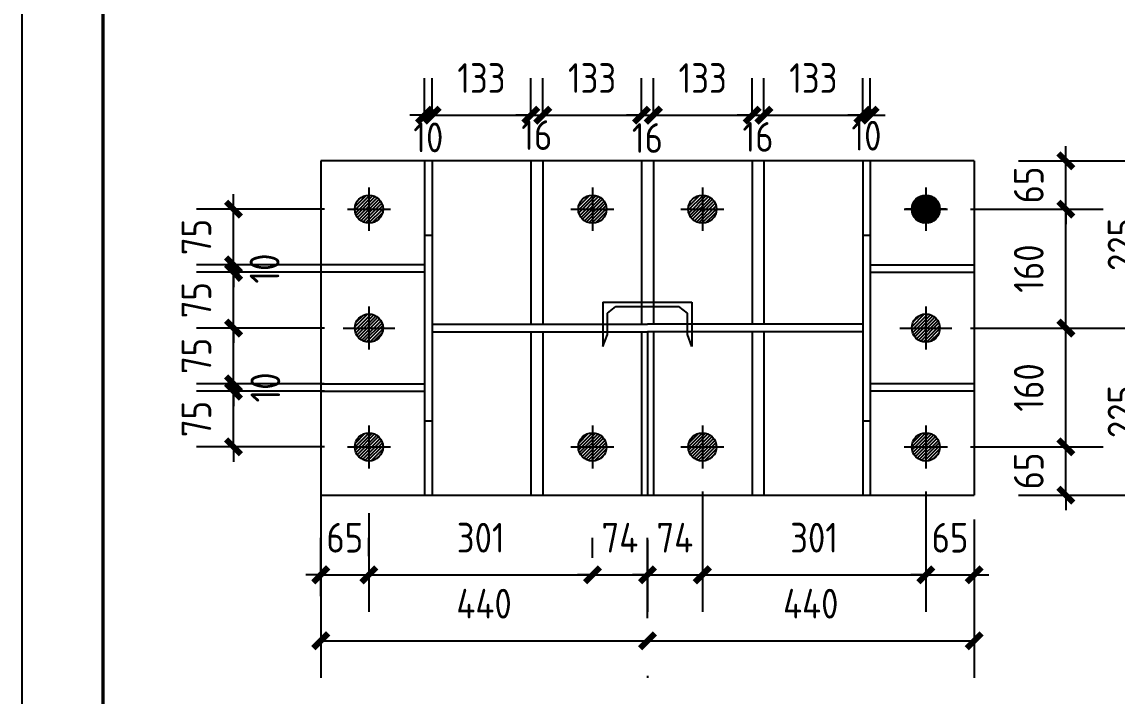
# Model space of a CAD drawing. Extents: x -9001 to 151288, y 75886 to 362543.
# Drawn here: x -9001 to -1626, y 106940 to 111477 of the extents above; entities that cross this region are included whole.
import ezdxf
from ezdxf.enums import TextEntityAlignment as Align

# ---------------------------------------------------------------- set-up
doc = ezdxf.new("R2010")
doc.units = 0
doc.header["$LTSCALE"] = 1000
doc.header["$MEASUREMENT"] = 0
doc.layers.add('PUB_TITLE', color=4, linetype='Continuous')
doc.styles.get("Standard").update_dxf_attribs({"font": 'gbenor.shx', "bigfont": 'gbcbig.shx'})
doc.dimstyles.get("Standard").update_dxf_attribs({"dimscale": 100, "dimtxt": 1, "dimasz": 1, "dimexe": 2.5, "dimexo": 3, "dimgap": 1.5, "dimtad": 1, "dimdec": 0, "dimzin": 0, "dimdsep": 46, "dimtxsty": 'Standard', "dimblk": 'ARCHTICK', "dimcen": 0.09, "dimadec": 0, "dimazin": 0, "dimtfac": 1, "dimtdec": 0, "dimtix": 1, "dimtmove": 2, "dimatfit": 3, "dimfxl": 1, "dimtolj": 1, "dimtzin": 0, "dimarcsym": 0})

# ---------------------------------------------------------------- blocks, each defined once
blk = doc.blocks.new('$titleblk$00000167')
blk.add_lwpolyline([(-1189, 0), (0, 0), (0, 841), (-1189, 841)], close=True)
at = {"const_width": 1}
blk.add_lwpolyline([(-1164, 10), (-10, 10), (-10, 831), (-1164, 831)], close=True, dxfattribs=at)
at = {"flags": 4}
for tag, p in [('(扩展图名)', (-62.12, 184.1)), ('图名', (-62.12, 180.13)), ('日期', (-62.12, 172.03)), ('图号', (-62.12, 163.99)), ('比例', (-62.12, 156)), ('子项', (-59.56, 82.07)), ('工程名称', (-59.24, 70.19)), ('设计号', (-36.91, 28.62))]:
    blk.add_attdef(tag, text='', height=3.5, dxfattribs=at).set_placement(p, align=Align.CENTER)
for tag, p in [('设计人', (-64.84, 148.13)), ('负责人', (-64.71, 140.27)), ('主持人', (-64.73, 132.26)), ('校对人', (-64.28, 124.4)), ('审核人', (-63.96, 116.15)), ('审定人', (-64.16, 107.95)), ('所长', (-64.16, 99.76))]:
    blk.add_attdef(tag, p, '', height=3.5)
blk = doc.blocks.new('_ArchTick')
at = {"color": 0, "linetype": 'ByBlock', "const_width": 0.4}
blk.add_lwpolyline([(-0.5, -0.5), (0.5, 0.5)], dxfattribs=at)
blk = doc.blocks.new('*D580')
at = {"color": 0, "lineweight": -2}
for p, q in [((-6663.5, 107881.8), (-6663.5, 108006)), ((-5158.5, 107871), (-5158.5, 108006)), ((-6663.5, 107756), (-5158.5, 107756))]:
    blk.add_line(p, q, dxfattribs=at)
at = {"layer": 'Defpoints', "color": 0}
for p in [(-5158.5, 107756), (-6663.5, 107581.8), (-5158.5, 107571)]:
    blk.add_point(p, dxfattribs=at)
at = {"color": 0, "lineweight": -2, "xscale": 100, "yscale": 100, "zscale": 100, "rotation": 180}
blk.add_blockref('_ArchTick', (-6663.5, 107756), dxfattribs=at)
at = {"color": 0, "lineweight": -2, "xscale": 100, "yscale": 100, "zscale": 100}
blk.add_blockref('_ArchTick', (-5158.5, 107756), dxfattribs=at)
at = {"color": 0, "insert": (-5911, 108006), "char_height": 200, "attachment_point": 5}
blk.add_mtext('\\A1;301', dxfattribs=at)
blk = doc.blocks.new('*D581')
at = {"color": 0, "lineweight": -2}
for p, q in [((-5158.5, 107871), (-5158.5, 108006)), ((-4788.5, 107463.6), (-4788.5, 108006)), ((-5158.5, 107756), (-5258.5, 107756)), ((-5158.5, 107756), (-4788.5, 107756)), ((-4788.5, 107756), (-4688.5, 107756))]:
    blk.add_line(p, q, dxfattribs=at)
at = {"layer": 'Defpoints', "color": 0}
for p in [(-4788.5, 107756), (-5158.5, 107571), (-4788.5, 107163.6)]:
    blk.add_point(p, dxfattribs=at)
at = {"color": 0, "lineweight": -2, "xscale": 100, "yscale": 100, "zscale": 100}
blk.add_blockref('_ArchTick', (-5158.5, 107756), dxfattribs=at)
at = {"color": 0, "lineweight": -2, "xscale": 100, "yscale": 100, "zscale": 100, "rotation": 180}
blk.add_blockref('_ArchTick', (-4788.5, 107756), dxfattribs=at)
at = {"color": 0, "insert": (-4973.5, 108006), "char_height": 200, "attachment_point": 5}
blk.add_mtext('\\A1;74', dxfattribs=at)
blk = doc.blocks.new('*D582')
at = {"color": 0, "lineweight": -2}
for p, q in [((-6988.5, 108390.5), (-6988.5, 107061.9)), ((-6988.5, 107311.9), (-4788.5, 107311.9)), ((-4788.5, 107076.8), (-4788.5, 107061.9))]:
    blk.add_line(p, q, dxfattribs=at)
at = {"layer": 'Defpoints', "color": 0}
for p in [(-6988.5, 108690.5), (-4788.5, 107376.8), (-4788.5, 107311.9)]:
    blk.add_point(p, dxfattribs=at)
at = {"color": 0, "lineweight": -2, "xscale": 100, "yscale": 100, "zscale": 100, "rotation": 180}
blk.add_blockref('_ArchTick', (-6988.5, 107311.9), dxfattribs=at)
at = {"color": 0, "lineweight": -2, "xscale": 100, "yscale": 100, "zscale": 100}
blk.add_blockref('_ArchTick', (-4788.5, 107311.9), dxfattribs=at)
at = {"color": 0, "insert": (-5888.5, 107561.9), "char_height": 200, "attachment_point": 5}
blk.add_mtext('\\A1;440', dxfattribs=at)
blk = doc.blocks.new('*D583')
at = {"color": 0, "lineweight": -2}
for p, q in [((-2588.5, 108129.3), (-2588.5, 107061.9)), ((-4788.5, 107311.9), (-2588.5, 107311.9)), ((-4788.5, 107076.8), (-4788.5, 107061.9))]:
    blk.add_line(p, q, dxfattribs=at)
at = {"layer": 'Defpoints', "color": 0}
for p in [(-2588.5, 108429.3), (-4788.5, 107376.8), (-2588.5, 107311.9)]:
    blk.add_point(p, dxfattribs=at)
at = {"color": 0, "lineweight": -2, "xscale": 100, "yscale": 100, "zscale": 100, "rotation": 180}
blk.add_blockref('_ArchTick', (-4788.5, 107311.9), dxfattribs=at)
at = {"color": 0, "lineweight": -2, "xscale": 100, "yscale": 100, "zscale": 100}
blk.add_blockref('_ArchTick', (-2588.5, 107311.9), dxfattribs=at)
at = {"color": 0, "insert": (-3688.5, 107561.9), "char_height": 200, "attachment_point": 5}
blk.add_mtext('\\A1;440', dxfattribs=at)
blk = doc.blocks.new('*D584')
at = {"color": 0, "lineweight": -2}
for p, q in [((-6663.5, 108172), (-6663.5, 107506)), ((-6988.5, 107611.9), (-6988.5, 108006)), ((-6988.5, 107756), (-7088.5, 107756)), ((-6988.5, 107756), (-6663.5, 107756)), ((-6663.5, 107756), (-6563.5, 107756))]:
    blk.add_line(p, q, dxfattribs=at)
at = {"layer": 'Defpoints', "color": 0}
for p in [(-6663.5, 108472), (-6663.5, 107756), (-6988.5, 107311.9)]:
    blk.add_point(p, dxfattribs=at)
at = {"color": 0, "lineweight": -2, "xscale": 100, "yscale": 100, "zscale": 100}
blk.add_blockref('_ArchTick', (-6988.5, 107756), dxfattribs=at)
at = {"color": 0, "lineweight": -2, "xscale": 100, "yscale": 100, "zscale": 100, "rotation": 180}
blk.add_blockref('_ArchTick', (-6663.5, 107756), dxfattribs=at)
at = {"color": 0, "insert": (-6826, 108006), "char_height": 200, "attachment_point": 5}
blk.add_mtext('\\A1;65', dxfattribs=at)
blk = doc.blocks.new('*D585')
at = {"color": 0, "lineweight": -2}
for p, q in [((-7575.5, 108992), (-7575.5, 109092)), ((-6963.5, 108992), (-7825.5, 108992)), ((-7575.5, 108617), (-7575.5, 108992)), ((-6963.5, 108617), (-7825.5, 108617)), ((-7575.5, 108617), (-7575.5, 108517))]:
    blk.add_line(p, q, dxfattribs=at)
at = {"layer": 'Defpoints', "color": 0}
for p in [(-7575.5, 108992), (-6663.5, 108992), (-6663.5, 108617)]:
    blk.add_point(p, dxfattribs=at)
at = {"color": 0, "lineweight": -2, "xscale": 100, "yscale": 100, "zscale": 100}
for p, rotation in [((-7575.5, 108992), 270), ((-7575.5, 108617), 90)]:
    blk.add_blockref('_ArchTick', p, dxfattribs=dict(at, rotation=rotation))
at = {"color": 0, "insert": (-7825.5, 108804.5), "char_height": 200, "attachment_point": 5, "rotation": 90}
blk.add_mtext('\\A1;75', dxfattribs=at)
blk = doc.blocks.new('*D586')
at = {"color": 0, "lineweight": -2}
for p, q in [((-7575.5, 109042), (-7575.5, 109142)), ((-6965.4, 109042), (-7825.5, 109042)), ((-7575.5, 108992), (-7575.5, 109042)), ((-6963.5, 108992), (-7825.5, 108992)), ((-7575.5, 108992), (-7575.5, 108892))]:
    blk.add_line(p, q, dxfattribs=at)
at = {"layer": 'Defpoints', "color": 0}
for p in [(-7575.5, 109042), (-6665.4, 109042), (-6663.5, 108992)]:
    blk.add_point(p, dxfattribs=at)
at = {"color": 0, "lineweight": -2, "xscale": 100, "yscale": 100, "zscale": 100}
for p, rotation in [((-7575.5, 109042), 270), ((-7575.5, 108992), 90)]:
    blk.add_blockref('_ArchTick', p, dxfattribs=dict(at, rotation=rotation))
at = {"color": 0, "insert": (-7361, 109017), "char_height": 200, "attachment_point": 5, "rotation": 90}
blk.add_mtext('\\A1;10', dxfattribs=at)
blk = doc.blocks.new('*D587')
at = {"color": 0, "lineweight": -2}
for p, q in [((-7575.5, 109417), (-7575.5, 109517)), ((-6963.5, 109417), (-7825.5, 109417)), ((-7575.5, 109042), (-7575.5, 109417)), ((-6965.4, 109042), (-7825.5, 109042)), ((-7575.5, 109042), (-7575.5, 108942))]:
    blk.add_line(p, q, dxfattribs=at)
at = {"layer": 'Defpoints', "color": 0}
for p in [(-7575.5, 109417), (-6663.5, 109417), (-6665.4, 109042)]:
    blk.add_point(p, dxfattribs=at)
at = {"color": 0, "lineweight": -2, "xscale": 100, "yscale": 100, "zscale": 100}
for p, rotation in [((-7575.5, 109417), 270), ((-7575.5, 109042), 90)]:
    blk.add_blockref('_ArchTick', p, dxfattribs=dict(at, rotation=rotation))
at = {"color": 0, "insert": (-7825.5, 109229.5), "char_height": 200, "attachment_point": 5, "rotation": 90}
blk.add_mtext('\\A1;75', dxfattribs=at)
blk = doc.blocks.new('*D588')
at = {"color": 0, "lineweight": -2}
for p, q in [((-7575.5, 109792), (-7575.5, 109892)), ((-6963.6, 109792), (-7825.5, 109792)), ((-7575.5, 109417), (-7575.5, 109792)), ((-6963.5, 109417), (-7825.5, 109417)), ((-7575.5, 109417), (-7575.5, 109317))]:
    blk.add_line(p, q, dxfattribs=at)
at = {"layer": 'Defpoints', "color": 0}
for p in [(-7575.5, 109792), (-6663.6, 109792), (-6663.5, 109417)]:
    blk.add_point(p, dxfattribs=at)
at = {"color": 0, "lineweight": -2, "xscale": 100, "yscale": 100, "zscale": 100}
for p, rotation in [((-7575.5, 109792), 270), ((-7575.5, 109417), 90)]:
    blk.add_blockref('_ArchTick', p, dxfattribs=dict(at, rotation=rotation))
at = {"color": 0, "insert": (-7825.5, 109604.5), "char_height": 200, "attachment_point": 5, "rotation": 90}
blk.add_mtext('\\A1;75', dxfattribs=at)
blk = doc.blocks.new('*D589')
at = {"color": 0, "lineweight": -2}
for p, q in [((-7575.5, 109842), (-7575.5, 109942)), ((-6970.1, 109842), (-7825.5, 109842)), ((-7575.5, 109792), (-7575.5, 109842)), ((-6963.6, 109792), (-7825.5, 109792)), ((-7575.5, 109792), (-7575.5, 109692))]:
    blk.add_line(p, q, dxfattribs=at)
at = {"layer": 'Defpoints', "color": 0}
for p in [(-7575.5, 109842), (-6670.1, 109842), (-6663.6, 109792)]:
    blk.add_point(p, dxfattribs=at)
at = {"color": 0, "lineweight": -2, "xscale": 100, "yscale": 100, "zscale": 100}
for p, rotation in [((-7575.5, 109842), 270), ((-7575.5, 109792), 90)]:
    blk.add_blockref('_ArchTick', p, dxfattribs=dict(at, rotation=rotation))
at = {"color": 0, "insert": (-7366.5, 109817), "char_height": 200, "attachment_point": 5, "rotation": 90}
blk.add_mtext('\\A1;10', dxfattribs=at)
blk = doc.blocks.new('*D590')
at = {"color": 0, "lineweight": -2}
for p, q in [((-7575.5, 110217), (-7575.5, 110317)), ((-6963.5, 110217), (-7825.5, 110217)), ((-7575.5, 109842), (-7575.5, 110217)), ((-6970.1, 109842), (-7825.5, 109842)), ((-7575.5, 109842), (-7575.5, 109742))]:
    blk.add_line(p, q, dxfattribs=at)
at = {"layer": 'Defpoints', "color": 0}
for p in [(-7575.5, 110217), (-6663.5, 110217), (-6670.1, 109842)]:
    blk.add_point(p, dxfattribs=at)
at = {"color": 0, "lineweight": -2, "xscale": 100, "yscale": 100, "zscale": 100}
for p, rotation in [((-7575.5, 110217), 270), ((-7575.5, 109842), 90)]:
    blk.add_blockref('_ArchTick', p, dxfattribs=dict(at, rotation=rotation))
at = {"color": 0, "insert": (-7825.5, 110029.5), "char_height": 200, "attachment_point": 5, "rotation": 90}
blk.add_mtext('\\A1;75', dxfattribs=at)
blk = doc.blocks.new('*D591')
at = {"color": 0, "lineweight": -2}
for p, q in [((-1970.5, 108617), (-1970.5, 108717)), ((-2613.5, 108617), (-1720.5, 108617)), ((-1970.5, 108292), (-1970.5, 108617)), ((-2288.5, 108292), (-1720.5, 108292)), ((-1970.5, 108292), (-1970.5, 108192))]:
    blk.add_line(p, q, dxfattribs=at)
at = {"layer": 'Defpoints', "color": 0}
for p in [(-2913.5, 108617), (-1970.5, 108617), (-2588.5, 108292)]:
    blk.add_point(p, dxfattribs=at)
at = {"color": 0, "lineweight": -2, "xscale": 100, "yscale": 100, "zscale": 100}
for p, rotation in [((-1970.5, 108617), 270), ((-1970.5, 108292), 90)]:
    blk.add_blockref('_ArchTick', p, dxfattribs=dict(at, rotation=rotation))
at = {"color": 0, "insert": (-2220.5, 108454.5), "char_height": 200, "attachment_point": 5, "rotation": 90}
blk.add_mtext('\\A1;65', dxfattribs=at)
blk = doc.blocks.new('*D592')
at = {"color": 0, "lineweight": -2}
for p, q in [((-2613.5, 109417), (-1720.5, 109417)), ((-1970.5, 108617), (-1970.5, 109417)), ((-2613.5, 108617), (-1720.5, 108617))]:
    blk.add_line(p, q, dxfattribs=at)
at = {"layer": 'Defpoints', "color": 0}
for p in [(-2913.5, 109417), (-1970.5, 109417), (-2913.5, 108617)]:
    blk.add_point(p, dxfattribs=at)
at = {"color": 0, "lineweight": -2, "xscale": 100, "yscale": 100, "zscale": 100}
for p, rotation in [((-1970.5, 109417), 90), ((-1970.5, 108617), 270)]:
    blk.add_blockref('_ArchTick', p, dxfattribs=dict(at, rotation=rotation))
at = {"color": 0, "insert": (-2220.5, 109017), "char_height": 200, "attachment_point": 5, "rotation": 90}
blk.add_mtext('\\A1;160', dxfattribs=at)
blk = doc.blocks.new('*D593')
at = {"color": 0, "lineweight": -2}
for p, q in [((-2613.5, 110217), (-1720.5, 110217)), ((-1970.5, 109417), (-1970.5, 110217)), ((-2613.5, 109417), (-1720.5, 109417))]:
    blk.add_line(p, q, dxfattribs=at)
at = {"layer": 'Defpoints', "color": 0}
for p in [(-2913.5, 110217), (-1970.5, 110217), (-2913.5, 109417)]:
    blk.add_point(p, dxfattribs=at)
at = {"color": 0, "lineweight": -2, "xscale": 100, "yscale": 100, "zscale": 100}
for p, rotation in [((-1970.5, 110217), 90), ((-1970.5, 109417), 270)]:
    blk.add_blockref('_ArchTick', p, dxfattribs=dict(at, rotation=rotation))
at = {"color": 0, "insert": (-2220.5, 109817), "char_height": 200, "attachment_point": 5, "rotation": 90}
blk.add_mtext('\\A1;160', dxfattribs=at)
blk = doc.blocks.new('*D594')
at = {"color": 0, "lineweight": -2}
for p, q in [((-1970.5, 110542), (-1970.5, 110642)), ((-2288.5, 110542), (-1720.5, 110542)), ((-1970.5, 110217), (-1970.5, 110542)), ((-2613.5, 110217), (-1720.5, 110217)), ((-1970.5, 110217), (-1970.5, 110117))]:
    blk.add_line(p, q, dxfattribs=at)
at = {"layer": 'Defpoints', "color": 0}
for p in [(-2588.5, 110542), (-1970.5, 110542), (-2913.5, 110217)]:
    blk.add_point(p, dxfattribs=at)
at = {"color": 0, "lineweight": -2, "xscale": 100, "yscale": 100, "zscale": 100}
for p, rotation in [((-1970.5, 110542), 270), ((-1970.5, 110217), 90)]:
    blk.add_blockref('_ArchTick', p, dxfattribs=dict(at, rotation=rotation))
at = {"color": 0, "insert": (-2220.5, 110379.5), "char_height": 200, "attachment_point": 5, "rotation": 90}
blk.add_mtext('\\A1;65', dxfattribs=at)
blk = doc.blocks.new('*D595')
at = {"color": 0, "lineweight": -2}
for p, q in [((-2613.5, 109417), (-1089, 109417)), ((-1339, 108292), (-1339, 109417)), ((-2288.5, 108292), (-1089, 108292))]:
    blk.add_line(p, q, dxfattribs=at)
at = {"layer": 'Defpoints', "color": 0}
for p in [(-2913.5, 109417), (-1339, 109417), (-2588.5, 108292)]:
    blk.add_point(p, dxfattribs=at)
at = {"color": 0, "lineweight": -2, "xscale": 100, "yscale": 100, "zscale": 100}
for p, rotation in [((-1339, 109417), 90), ((-1339, 108292), 270)]:
    blk.add_blockref('_ArchTick', p, dxfattribs=dict(at, rotation=rotation))
at = {"color": 0, "insert": (-1589, 108854.5), "char_height": 200, "attachment_point": 5, "rotation": 90}
blk.add_mtext('\\A1;225', dxfattribs=at)
blk = doc.blocks.new('*D596')
at = {"color": 0, "lineweight": -2}
for p, q in [((-2288.5, 110542), (-1089, 110542)), ((-1339, 109417), (-1339, 110542)), ((-2613.5, 109417), (-1089, 109417))]:
    blk.add_line(p, q, dxfattribs=at)
at = {"layer": 'Defpoints', "color": 0}
for p in [(-2588.5, 110542), (-1339, 110542), (-2913.5, 109417)]:
    blk.add_point(p, dxfattribs=at)
at = {"color": 0, "lineweight": -2, "xscale": 100, "yscale": 100, "zscale": 100}
for p, rotation in [((-1339, 110542), 90), ((-1339, 109417), 270)]:
    blk.add_blockref('_ArchTick', p, dxfattribs=dict(at, rotation=rotation))
at = {"color": 0, "insert": (-1589, 109979.5), "char_height": 200, "attachment_point": 5, "rotation": 90}
blk.add_mtext('\\A1;225', dxfattribs=at)
blk = doc.blocks.new('*D597')
at = {"color": 0, "lineweight": -2}
for p, q in [((-6288.5, 110842), (-6288.5, 111099.5)), ((-6238.5, 110842), (-6238.5, 111099.5)), ((-6288.5, 110849.5), (-6388.5, 110849.5)), ((-6288.5, 110849.5), (-6238.5, 110849.5)), ((-6238.5, 110849.5), (-6138.5, 110849.5))]:
    blk.add_line(p, q, dxfattribs=at)
at = {"layer": 'Defpoints', "color": 0}
for p in [(-6238.5, 110849.5), (-6288.5, 110542), (-6238.5, 110542)]:
    blk.add_point(p, dxfattribs=at)
at = {"color": 0, "lineweight": -2, "xscale": 100, "yscale": 100, "zscale": 100}
blk.add_blockref('_ArchTick', (-6288.5, 110849.5), dxfattribs=at)
at = {"color": 0, "lineweight": -2, "xscale": 100, "yscale": 100, "zscale": 100, "rotation": 180}
blk.add_blockref('_ArchTick', (-6238.5, 110849.5), dxfattribs=at)
at = {"color": 0, "insert": (-6263.5, 110700), "char_height": 200, "attachment_point": 5}
blk.add_mtext('\\A1;10', dxfattribs=at)
blk = doc.blocks.new('*D598')
at = {"color": 0, "lineweight": -2}
for p, q in [((-6238.5, 110842), (-6238.5, 111099.5)), ((-5573.5, 110842), (-5573.5, 111099.5)), ((-6238.5, 110849.5), (-5573.5, 110849.5))]:
    blk.add_line(p, q, dxfattribs=at)
at = {"layer": 'Defpoints', "color": 0}
for p in [(-5573.5, 110849.5), (-6238.5, 110542), (-5573.5, 110542)]:
    blk.add_point(p, dxfattribs=at)
at = {"color": 0, "lineweight": -2, "xscale": 100, "yscale": 100, "zscale": 100, "rotation": 180}
blk.add_blockref('_ArchTick', (-6238.5, 110849.5), dxfattribs=at)
at = {"color": 0, "lineweight": -2, "xscale": 100, "yscale": 100, "zscale": 100}
blk.add_blockref('_ArchTick', (-5573.5, 110849.5), dxfattribs=at)
at = {"color": 0, "insert": (-5906, 111099.5), "char_height": 200, "attachment_point": 5}
blk.add_mtext('\\A1;133', dxfattribs=at)
blk = doc.blocks.new('*D599')
at = {"color": 0, "lineweight": -2}
for p, q in [((-5573.5, 110842), (-5573.5, 111099.5)), ((-5493.5, 110842), (-5493.5, 111099.5)), ((-5573.5, 110849.5), (-5673.5, 110849.5)), ((-5573.5, 110849.5), (-5493.5, 110849.5)), ((-5493.5, 110849.5), (-5393.5, 110849.5))]:
    blk.add_line(p, q, dxfattribs=at)
at = {"layer": 'Defpoints', "color": 0}
for p in [(-5493.5, 110849.5), (-5573.5, 110542), (-5493.5, 110542)]:
    blk.add_point(p, dxfattribs=at)
at = {"color": 0, "lineweight": -2, "xscale": 100, "yscale": 100, "zscale": 100}
blk.add_blockref('_ArchTick', (-5573.5, 110849.5), dxfattribs=at)
at = {"color": 0, "lineweight": -2, "xscale": 100, "yscale": 100, "zscale": 100, "rotation": 180}
blk.add_blockref('_ArchTick', (-5493.5, 110849.5), dxfattribs=at)
at = {"color": 0, "insert": (-5533.5, 110715.5), "char_height": 200, "attachment_point": 5}
blk.add_mtext('\\A1;16', dxfattribs=at)
blk = doc.blocks.new('*D600')
at = {"color": 0, "lineweight": -2}
for p, q in [((-5493.5, 110842), (-5493.5, 111099.5)), ((-4828.5, 110842), (-4828.5, 111099.5)), ((-5493.5, 110849.5), (-4828.5, 110849.5))]:
    blk.add_line(p, q, dxfattribs=at)
at = {"layer": 'Defpoints', "color": 0}
for p in [(-4828.5, 110849.5), (-5493.5, 110542), (-4828.5, 110542)]:
    blk.add_point(p, dxfattribs=at)
at = {"color": 0, "lineweight": -2, "xscale": 100, "yscale": 100, "zscale": 100, "rotation": 180}
blk.add_blockref('_ArchTick', (-5493.5, 110849.5), dxfattribs=at)
at = {"color": 0, "lineweight": -2, "xscale": 100, "yscale": 100, "zscale": 100}
blk.add_blockref('_ArchTick', (-4828.5, 110849.5), dxfattribs=at)
at = {"color": 0, "insert": (-5161, 111099.5), "char_height": 200, "attachment_point": 5}
blk.add_mtext('\\A1;133', dxfattribs=at)
blk = doc.blocks.new('*D601')
at = {"color": 0, "lineweight": -2}
for p, q in [((-4828.5, 110842), (-4828.5, 111099.5)), ((-4748.5, 110842), (-4748.5, 111099.5)), ((-4828.5, 110849.5), (-4928.5, 110849.5)), ((-4828.5, 110849.5), (-4748.5, 110849.5)), ((-4748.5, 110849.5), (-4648.5, 110849.5))]:
    blk.add_line(p, q, dxfattribs=at)
at = {"layer": 'Defpoints', "color": 0}
for p in [(-4748.5, 110849.5), (-4828.5, 110542), (-4748.5, 110542)]:
    blk.add_point(p, dxfattribs=at)
at = {"color": 0, "lineweight": -2, "xscale": 100, "yscale": 100, "zscale": 100}
blk.add_blockref('_ArchTick', (-4828.5, 110849.5), dxfattribs=at)
at = {"color": 0, "lineweight": -2, "xscale": 100, "yscale": 100, "zscale": 100, "rotation": 180}
blk.add_blockref('_ArchTick', (-4748.5, 110849.5), dxfattribs=at)
at = {"color": 0, "insert": (-4788.5, 110696), "char_height": 200, "attachment_point": 5}
blk.add_mtext('\\A1;16', dxfattribs=at)
blk = doc.blocks.new('*D602')
at = {"color": 0, "lineweight": -2}
for p, q in [((-4748.5, 110842), (-4748.5, 111099.5)), ((-4083.5, 110842), (-4083.5, 111099.5)), ((-4748.5, 110849.5), (-4083.5, 110849.5))]:
    blk.add_line(p, q, dxfattribs=at)
at = {"layer": 'Defpoints', "color": 0}
for p in [(-4083.5, 110849.5), (-4748.5, 110542), (-4083.5, 110542)]:
    blk.add_point(p, dxfattribs=at)
at = {"color": 0, "lineweight": -2, "xscale": 100, "yscale": 100, "zscale": 100, "rotation": 180}
blk.add_blockref('_ArchTick', (-4748.5, 110849.5), dxfattribs=at)
at = {"color": 0, "lineweight": -2, "xscale": 100, "yscale": 100, "zscale": 100}
blk.add_blockref('_ArchTick', (-4083.5, 110849.5), dxfattribs=at)
at = {"color": 0, "insert": (-4416, 111099.5), "char_height": 200, "attachment_point": 5}
blk.add_mtext('\\A1;133', dxfattribs=at)
blk = doc.blocks.new('*D603')
at = {"color": 0, "lineweight": -2}
for p, q in [((-4083.5, 110842), (-4083.5, 111099.5)), ((-4003.5, 110842), (-4003.5, 111099.5)), ((-4083.5, 110849.5), (-4183.5, 110849.5)), ((-4083.5, 110849.5), (-4003.5, 110849.5)), ((-4003.5, 110849.5), (-3903.5, 110849.5))]:
    blk.add_line(p, q, dxfattribs=at)
at = {"layer": 'Defpoints', "color": 0}
for p in [(-4003.5, 110849.5), (-4083.5, 110542), (-4003.5, 110542)]:
    blk.add_point(p, dxfattribs=at)
at = {"color": 0, "lineweight": -2, "xscale": 100, "yscale": 100, "zscale": 100}
blk.add_blockref('_ArchTick', (-4083.5, 110849.5), dxfattribs=at)
at = {"color": 0, "lineweight": -2, "xscale": 100, "yscale": 100, "zscale": 100, "rotation": 180}
blk.add_blockref('_ArchTick', (-4003.5, 110849.5), dxfattribs=at)
at = {"color": 0, "insert": (-4043.5, 110703.5), "char_height": 200, "attachment_point": 5}
blk.add_mtext('\\A1;16', dxfattribs=at)
blk = doc.blocks.new('*D604')
at = {"color": 0, "lineweight": -2}
for p, q in [((-4003.5, 110842), (-4003.5, 111099.5)), ((-3338.5, 110842), (-3338.5, 111099.5)), ((-4003.5, 110849.5), (-3338.5, 110849.5))]:
    blk.add_line(p, q, dxfattribs=at)
at = {"layer": 'Defpoints', "color": 0}
for p in [(-3338.5, 110849.5), (-4003.5, 110542), (-3338.5, 110542)]:
    blk.add_point(p, dxfattribs=at)
at = {"color": 0, "lineweight": -2, "xscale": 100, "yscale": 100, "zscale": 100, "rotation": 180}
blk.add_blockref('_ArchTick', (-4003.5, 110849.5), dxfattribs=at)
at = {"color": 0, "lineweight": -2, "xscale": 100, "yscale": 100, "zscale": 100}
blk.add_blockref('_ArchTick', (-3338.5, 110849.5), dxfattribs=at)
at = {"color": 0, "insert": (-3671, 111099.5), "char_height": 200, "attachment_point": 5}
blk.add_mtext('\\A1;133', dxfattribs=at)
blk = doc.blocks.new('*D605')
at = {"color": 0, "lineweight": -2}
for p, q in [((-3338.5, 110842), (-3338.5, 111099.5)), ((-3288.5, 110842), (-3288.5, 111099.5)), ((-3338.5, 110849.5), (-3438.5, 110849.5)), ((-3338.5, 110849.5), (-3288.5, 110849.5)), ((-3288.5, 110849.5), (-3188.5, 110849.5))]:
    blk.add_line(p, q, dxfattribs=at)
at = {"layer": 'Defpoints', "color": 0}
for p in [(-3288.5, 110849.5), (-3338.5, 110542), (-3288.5, 110542)]:
    blk.add_point(p, dxfattribs=at)
at = {"color": 0, "lineweight": -2, "xscale": 100, "yscale": 100, "zscale": 100}
blk.add_blockref('_ArchTick', (-3338.5, 110849.5), dxfattribs=at)
at = {"color": 0, "lineweight": -2, "xscale": 100, "yscale": 100, "zscale": 100, "rotation": 180}
blk.add_blockref('_ArchTick', (-3288.5, 110849.5), dxfattribs=at)
at = {"color": 0, "insert": (-3313.5, 110711.5), "char_height": 200, "attachment_point": 5}
blk.add_mtext('\\A1;10', dxfattribs=at)
blk = doc.blocks.new('*D606')
at = {"color": 0, "lineweight": -2}
for p, q in [((-4418.5, 108317), (-4418.5, 107506)), ((-4788.5, 107992), (-4788.5, 107506)), ((-4788.5, 107756), (-4888.5, 107756)), ((-4788.5, 107756), (-4418.5, 107756)), ((-4418.5, 107756), (-4318.5, 107756))]:
    blk.add_line(p, q, dxfattribs=at)
at = {"layer": 'Defpoints', "color": 0}
for p in [(-4418.5, 108617), (-4788.5, 108292), (-4418.5, 107756)]:
    blk.add_point(p, dxfattribs=at)
at = {"color": 0, "lineweight": -2, "xscale": 100, "yscale": 100, "zscale": 100}
blk.add_blockref('_ArchTick', (-4788.5, 107756), dxfattribs=at)
at = {"color": 0, "lineweight": -2, "xscale": 100, "yscale": 100, "zscale": 100, "rotation": 180}
blk.add_blockref('_ArchTick', (-4418.5, 107756), dxfattribs=at)
at = {"color": 0, "insert": (-4603.5, 108006), "char_height": 200, "attachment_point": 5}
blk.add_mtext('\\A1;74', dxfattribs=at)
blk = doc.blocks.new('*D607')
at = {"color": 0, "lineweight": -2}
for p, q in [((-4418.5, 108317), (-4418.5, 107506)), ((-2913.5, 108317), (-2913.5, 107506)), ((-4418.5, 107756), (-2913.5, 107756))]:
    blk.add_line(p, q, dxfattribs=at)
at = {"layer": 'Defpoints', "color": 0}
for p in [(-4418.5, 108617), (-2913.5, 108617), (-2913.5, 107756)]:
    blk.add_point(p, dxfattribs=at)
at = {"color": 0, "lineweight": -2, "xscale": 100, "yscale": 100, "zscale": 100, "rotation": 180}
blk.add_blockref('_ArchTick', (-4418.5, 107756), dxfattribs=at)
at = {"color": 0, "lineweight": -2, "xscale": 100, "yscale": 100, "zscale": 100}
blk.add_blockref('_ArchTick', (-2913.5, 107756), dxfattribs=at)
at = {"color": 0, "insert": (-3666, 108006), "char_height": 200, "attachment_point": 5}
blk.add_mtext('\\A1;301', dxfattribs=at)
blk = doc.blocks.new('*D608')
at = {"color": 0, "lineweight": -2}
for p, q in [((-2913.5, 108317), (-2913.5, 107506)), ((-2588.5, 107992), (-2588.5, 107506)), ((-2913.5, 107756), (-3013.5, 107756)), ((-2913.5, 107756), (-2588.5, 107756)), ((-2588.5, 107756), (-2488.5, 107756))]:
    blk.add_line(p, q, dxfattribs=at)
at = {"layer": 'Defpoints', "color": 0}
for p in [(-2913.5, 108617), (-2588.5, 108292), (-2588.5, 107756)]:
    blk.add_point(p, dxfattribs=at)
at = {"color": 0, "lineweight": -2, "xscale": 100, "yscale": 100, "zscale": 100}
blk.add_blockref('_ArchTick', (-2913.5, 107756), dxfattribs=at)
at = {"color": 0, "lineweight": -2, "xscale": 100, "yscale": 100, "zscale": 100, "rotation": 180}
blk.add_blockref('_ArchTick', (-2588.5, 107756), dxfattribs=at)
at = {"color": 0, "insert": (-2751, 108006), "char_height": 200, "attachment_point": 5}
blk.add_mtext('\\A1;65', dxfattribs=at)

msp = doc.modelspace()

# ---------------------------------------------------------------- hatches: boundary and pattern name
h = msp.add_hatch()
h.set_pattern_fill('ANSI31', color=256, scale=10, style=0)
h.set_pattern_definition([(45, (-173451.22, -73679.94), (-11.2253202, 11.2253202), [])])
h.paths.add_polyline_path([(-4418.5, 110312), (-4418.5, 110217), (-4323.5, 110217, 0.414214)])
h.paths.add_polyline_path([(-4418.5, 110312, 0.414214), (-4513.5, 110217), (-4418.5, 110217)])
h.paths.add_polyline_path([(-4418.5, 110217), (-4513.5, 110217, 0.414214), (-4418.5, 110122)])
h.paths.add_polyline_path([(-4323.5, 110217), (-4418.5, 110217), (-4418.5, 110122, 0.414214)])
h.paths.add_polyline_path([(-5063.5, 110217), (-5158.5, 110217), (-5158.5, 110122, 0.414214)])
h.paths.add_polyline_path([(-5158.5, 110312, 0.414214), (-5253.5, 110217), (-5158.5, 110217)])
h.paths.add_polyline_path([(-5158.5, 110217), (-5253.5, 110217, 0.414214), (-5158.5, 110122)])
h.paths.add_polyline_path([(-5158.5, 110312), (-5158.5, 110217), (-5063.5, 110217, 0.414214)])
h.paths.add_polyline_path([(-2913.5, 109512, 0.414214), (-3008.5, 109417), (-2913.5, 109417)])
h.paths.add_polyline_path([(-2913.5, 109417), (-3008.5, 109417, 0.414214), (-2913.5, 109322)])
h.paths.add_polyline_path([(-2818.5, 109417), (-2913.5, 109417), (-2913.5, 109322, 0.414214)])
h.paths.add_polyline_path([(-2913.5, 109512), (-2913.5, 109417), (-2818.5, 109417, 0.414214)])
h.paths.add_polyline_path([(-2913.5, 108712, 0.414214), (-3008.5, 108617), (-2913.5, 108617)])
h.paths.add_polyline_path([(-2913.5, 108617), (-3008.5, 108617, 0.414214), (-2913.5, 108522)])
h.paths.add_polyline_path([(-2818.5, 108617), (-2913.5, 108617), (-2913.5, 108522, 0.414214)])
h.paths.add_polyline_path([(-2913.5, 108712), (-2913.5, 108617), (-2818.5, 108617, 0.414214)])
h.paths.add_polyline_path([(-4418.5, 108712, 0.414214), (-4513.5, 108617), (-4418.5, 108617)])
h.paths.add_polyline_path([(-4418.5, 108617), (-4513.5, 108617, 0.414214), (-4418.5, 108522)])
h.paths.add_polyline_path([(-4323.5, 108617), (-4418.5, 108617), (-4418.5, 108522, 0.414214)])
h.paths.add_polyline_path([(-4418.5, 108712), (-4418.5, 108617), (-4323.5, 108617, 0.414214)])
h.paths.add_polyline_path([(-5158.5, 108712), (-5158.5, 108617), (-5063.5, 108617, 0.414214)])
h.paths.add_polyline_path([(-5158.5, 108712, 0.414214), (-5253.5, 108617), (-5158.5, 108617)])
h.paths.add_polyline_path([(-5158.5, 108617), (-5253.5, 108617, 0.414214), (-5158.5, 108522)])
h.paths.add_polyline_path([(-5063.5, 108617), (-5158.5, 108617), (-5158.5, 108522, 0.414214)])
h.paths.add_polyline_path([(-6568.5, 110217), (-6663.5, 110217), (-6663.5, 110122, 0.414214)])
h.paths.add_polyline_path([(-6663.5, 110217), (-6758.5, 110217, 0.414214), (-6663.5, 110122)])
h.paths.add_polyline_path([(-6663.5, 110312, 0.414214), (-6758.5, 110217), (-6663.5, 110217)])
h.paths.add_polyline_path([(-6663.5, 110312), (-6663.5, 110217), (-6568.5, 110217, 0.414214)])
h.paths.add_polyline_path([(-6663.5, 109512), (-6663.5, 109417), (-6568.5, 109417, 0.414214)])
h.paths.add_polyline_path([(-6663.5, 109512, 0.414214), (-6758.5, 109417), (-6663.5, 109417)])
h.paths.add_polyline_path([(-6663.5, 109417), (-6758.5, 109417, 0.414214), (-6663.5, 109322)])
h.paths.add_polyline_path([(-6568.5, 109417), (-6663.5, 109417), (-6663.5, 109322, 0.414214)])
h.paths.add_polyline_path([(-6663.5, 108712, 0.414214), (-6758.5, 108617), (-6663.5, 108617)])
h.paths.add_polyline_path([(-6663.5, 108712), (-6663.5, 108617), (-6568.5, 108617, 0.414214)])
h.paths.add_polyline_path([(-6663.5, 108617), (-6758.5, 108617, 0.414214), (-6663.5, 108522)])
h.paths.add_polyline_path([(-6568.5, 108617), (-6663.5, 108617), (-6663.5, 108522, 0.414214)])
h = msp.add_hatch()
h.set_pattern_fill('ANSI31', color=256, scale=5, style=0)
h.set_pattern_definition([(45, (-39532.619, 17025.27), (-5.6126601, 5.6126601), [])])
h.paths.add_polyline_path([(-2818.5, 110217), (-2913.5, 110217), (-2913.5, 110122, 0.414214)])
h.paths.add_polyline_path([(-3008.5, 110217, 0.414214), (-2913.5, 110122), (-2913.5, 110217)])
h.paths.add_polyline_path([(-2913.5, 110217), (-2913.5, 110312, 0.414214), (-3008.5, 110217)])
h.paths.add_polyline_path([(-2913.5, 110312), (-2913.5, 110217), (-2818.5, 110217, 0.414214)])

# ---------------------------------------------------------------- linework, layer by layer
for p, q in [((-6988.5, 110542), (-6988.5, 108317)), ((-2588.5, 110542), (-6988.5, 110542)), ((-6288.5, 110542), (-6288.5, 108292)), ((-6238.5, 110542), (-6238.5, 108292)), ((-5573.5, 110542), (-5573.5, 109442)), ((-5493.5, 110542), (-5493.5, 109442)), ((-4828.5, 110542), (-4828.5, 109442)), ((-4748.5, 110542), (-4748.5, 109442)), ((-4083.5, 110542), (-4083.5, 109442)), ((-4003.5, 110542), (-4003.5, 109442)), ((-3338.5, 110542), (-3338.5, 108292)), ((-3288.5, 110542), (-3288.5, 108292)), ((-2588.5, 110542), (-2588.5, 108292)), ((-6663.5, 110362), (-6663.5, 110072)), ((-5158.5, 110362), (-5158.5, 110072)), ((-4418.5, 110362), (-4418.5, 110072)), ((-2913.5, 110362), (-2913.5, 110072)), ((-2913.5, 110354.5), (-2913.5, 110079.5)), ((-6808.5, 110217), (-6518.5, 110217)), ((-5303.5, 110217), (-5013.5, 110217)), ((-5253.5, 110217), (-5063.5, 110217)), ((-4563.5, 110217), (-4273.5, 110217)), ((-3058.5, 110217), (-2768.5, 110217)), ((-2776, 110217), (-3051, 110217)), ((-3008.5, 110217), (-2818.5, 110217)), ((-6288.5, 110042), (-6238.5, 110042)), ((-3338.5, 110042), (-3288.5, 110042)), ((-6288.5, 109842), (-6988.5, 109842)), ((-3288.5, 109842), (-2588.5, 109842)), ((-6288.5, 109792), (-6988.5, 109792)), ((-3288.5, 109792), (-2588.5, 109792)), ((-5088.5, 109592), (-5088.5, 109292)), ((-5088.5, 109592), (-4488.5, 109592)), ((-4488.5, 109592), (-4488.5, 109292)), ((-4488.5, 109592), (-4488.5, 109292)), ((-6663.5, 109562), (-6663.5, 109272)), ((-5057.7, 109516.1), (-5000.7, 109562)), ((-5000.7, 109562), (-4576.3, 109562)), ((-4519.3, 109516.1), (-4576.3, 109562)), ((-2913.5, 109562), (-2913.5, 109272)), ((-5057.7, 109442), (-5057.7, 109516.1)), ((-4519.3, 109442), (-4519.3, 109516.1)), ((-6838.1, 109417), (-6489, 109417)), ((-6758.5, 109417), (-6568.5, 109417)), ((-6758.5, 109417), (-6586.1, 109417)), ((-6238.5, 109442), (-4788.5, 109442)), ((-6238.5, 109392), (-4788.5, 109392)), ((-5573.5, 109392), (-5573.5, 108292)), ((-5493.5, 109392), (-5493.5, 108292)), ((-5088.5, 109292), (-5057.7, 109373.7)), ((-5057.7, 109373.7), (-5057.7, 109442)), ((-4828.5, 109392), (-4828.5, 108292)), ((-3338.5, 109442), (-4788.5, 109442)), ((-3338.5, 109392), (-4788.5, 109392)), ((-4788.5, 109392), (-4788.5, 108292)), ((-4748.5, 109392), (-4748.5, 108292)), ((-4519.3, 109373.7), (-4519.3, 109442)), ((-4488.5, 109292), (-4519.3, 109373.7)), ((-4083.5, 109392), (-4083.5, 108292)), ((-4003.5, 109392), (-4003.5, 108292)), ((-3088.1, 109417), (-2739, 109417)), ((-3008.5, 109417), (-2818.5, 109417)), ((-3008.5, 109417), (-2818.5, 109417)), ((-6988.5, 109042), (-6288.5, 109042)), ((-2588.5, 109042), (-3288.5, 109042)), ((-6988.5, 108992), (-6288.5, 108992)), ((-2588.5, 108992), (-3288.5, 108992)), ((-6288.5, 108792), (-6238.5, 108792)), ((-3338.5, 108792), (-3288.5, 108792)), ((-6663.5, 108762), (-6663.5, 108472)), ((-5158.5, 108762), (-5158.5, 108472)), ((-4418.5, 108762), (-4418.5, 108472)), ((-2913.5, 108762), (-2913.5, 108472)), ((-6808.5, 108617), (-6518.5, 108617)), ((-6758.5, 108617), (-6568.5, 108617)), ((-5303.5, 108617), (-5013.5, 108617)), ((-5253.5, 108617), (-5063.5, 108617)), ((-4563.5, 108617), (-4273.5, 108617)), ((-4513.5, 108617), (-4323.5, 108617)), ((-3058.5, 108617), (-2768.5, 108617)), ((-3008.5, 108617), (-2818.5, 108617)), ((-6988.5, 108292), (-2588.5, 108292))]:
    msp.add_line(p, q)
for centre in [(-6663.5, 110217), (-5158.5, 110217), (-4418.5, 110217), (-2913.5, 110217), (-6663.5, 109417), (-2913.5, 109417), (-6663.5, 108617), (-5158.5, 108617), (-4418.5, 108617), (-2913.5, 108617)]:
    msp.add_circle(centre, 95)

# ---------------------------------------------------------------- block references
at = {"layer": 'PUB_TITLE', "xscale": 21.86999999999534, "yscale": 21.86999999999898, "zscale": 21.87}
msp.add_blockref('$titleblk$00000167', (17002.9, 97621.8), dxfattribs=at)

# ---------------------------------------------------------------- dimensions: what is measured, and where the dimension line sits
for base, p1, p2, override, picture, middle in [((-5573.5, 110849.5), (-6238.5, 110542), (-5573.5, 110542), {"dimtxt": 2, "dimlfac": 0.2}, '*D598', (-5906, 111099.5)), ((-4828.5, 110849.5), (-5493.5, 110542), (-4828.5, 110542), {"dimtxt": 2, "dimlfac": 0.2}, '*D600', (-5161, 111099.5)), ((-4083.5, 110849.5), (-4748.5, 110542), (-4083.5, 110542), {"dimtxt": 2, "dimlfac": 0.2}, '*D602', (-4416, 111099.5)), ((-3338.5, 110849.5), (-4003.5, 110542), (-3338.5, 110542), {"dimtxt": 2, "dimlfac": 0.2}, '*D604', (-3671, 111099.5)), ((-4788.5, 107311.9), (-6988.5, 108690.5), (-4788.5, 107376.8), {"dimtxt": 2, "dimasz": 1, "dimlfac": 0.2}, '*D582', (-5888.5, 107561.9)), ((-4418.5, 107756), (-4788.5, 108292), (-4418.5, 108617), {"dimtxt": 2, "dimlfac": 0.2}, '*D606', (-4603.5, 108006)), ((-2913.5, 107756), (-4418.5, 108617), (-2913.5, 108617), {"dimtxt": 2, "dimlfac": 0.2}, '*D607', (-3666, 108006)), ((-2588.5, 107756), (-2913.5, 108617), (-2588.5, 108292), {"dimtxt": 2, "dimlfac": 0.2}, '*D608', (-2751, 108006)), ((-6663.5, 107756), (-6988.5, 107311.9), (-6663.5, 108472), {"dimtxt": 2, "dimasz": 1, "dimlfac": 0.2}, '*D584', (-6826, 108006)), ((-2588.5, 107311.9), (-4788.5, 107376.8), (-2588.5, 108429.3), {"dimtxt": 2, "dimasz": 1, "dimlfac": 0.2}, '*D583', (-3688.5, 107561.9)), ((-5158.5, 107756), (-6663.5, 107581.8), (-5158.5, 107571), {"dimtxt": 2, "dimasz": 1, "dimlfac": 0.2}, '*D580', (-5911, 108006)), ((-4788.5, 107756), (-5158.5, 107571), (-4788.5, 107163.6), {"dimtxt": 2, "dimasz": 1, "dimlfac": 0.2}, '*D581', (-4973.5, 108006))]:
    dim = msp.add_linear_dim(base=base, p1=p1, p2=p2, dimstyle='Standard', override=override)
    dim.commit()
    dim.dimension.update_dxf_attribs({"geometry": picture, "text_midpoint": middle})
for base, p1, p2, picture, middle in [((-6238.5, 110849.5), (-6288.5, 110542), (-6238.5, 110542), '*D597', (-6263.5, 110700)), ((-5493.5, 110849.5), (-5573.5, 110542), (-5493.5, 110542), '*D599', (-5533.5, 110715.5)), ((-4748.5, 110849.5), (-4828.5, 110542), (-4748.5, 110542), '*D601', (-4788.5, 110696)), ((-4003.5, 110849.5), (-4083.5, 110542), (-4003.5, 110542), '*D603', (-4043.5, 110703.5)), ((-3288.5, 110849.5), (-3338.5, 110542), (-3288.5, 110542), '*D605', (-3313.5, 110711.5))]:
    dim = msp.add_linear_dim(base=base, p1=p1, p2=p2, dimstyle='Standard', override={"dimtxt": 2, "dimlfac": 0.2})
    dim.commit()
    dim.dimension.update_dxf_attribs({"geometry": picture, "text_midpoint": middle, "dimtype": 160})
for base, p1, p2, picture, middle in [((-1970.5, 110542), (-2913.5, 110217), (-2588.5, 110542), '*D594', (-2220.5, 110379.5)), ((-1339, 110542), (-2913.5, 109417), (-2588.5, 110542), '*D596', (-1589, 109979.5)), ((-7575.5, 110217), (-6670.1, 109842), (-6663.5, 110217), '*D590', (-7825.5, 110029.5)), ((-1970.5, 110217), (-2913.5, 109417), (-2913.5, 110217), '*D593', (-2220.5, 109817)), ((-7575.5, 109792), (-6663.5, 109417), (-6663.6, 109792), '*D588', (-7825.5, 109604.5)), ((-7575.5, 109417), (-6665.4, 109042), (-6663.5, 109417), '*D587', (-7825.5, 109229.5)), ((-1970.5, 109417), (-2913.5, 108617), (-2913.5, 109417), '*D592', (-2220.5, 109017)), ((-1339, 109417), (-2588.5, 108292), (-2913.5, 109417), '*D595', (-1589, 108854.5)), ((-7575.5, 108992), (-6663.5, 108617), (-6663.5, 108992), '*D585', (-7825.5, 108804.5)), ((-1970.5, 108617), (-2588.5, 108292), (-2913.5, 108617), '*D591', (-2220.5, 108454.5))]:
    dim = msp.add_linear_dim(base=base, p1=p1, p2=p2, angle=90, dimstyle='Standard', override={"dimtxt": 2, "dimlfac": 0.2})
    dim.commit()
    dim.dimension.update_dxf_attribs({"geometry": picture, "text_midpoint": middle})
for base, p1, p2, picture, middle in [((-7575.5, 109842), (-6663.6, 109792), (-6670.1, 109842), '*D589', (-7366.5, 109817)), ((-7575.5, 109042), (-6663.5, 108992), (-6665.4, 109042), '*D586', (-7361, 109017))]:
    dim = msp.add_linear_dim(base=base, p1=p1, p2=p2, angle=90, dimstyle='Standard', override={"dimtxt": 2, "dimlfac": 0.2})
    dim.commit()
    dim.dimension.update_dxf_attribs({"geometry": picture, "text_midpoint": middle, "dimtype": 160})

doc.saveas('drawing.dxf')
